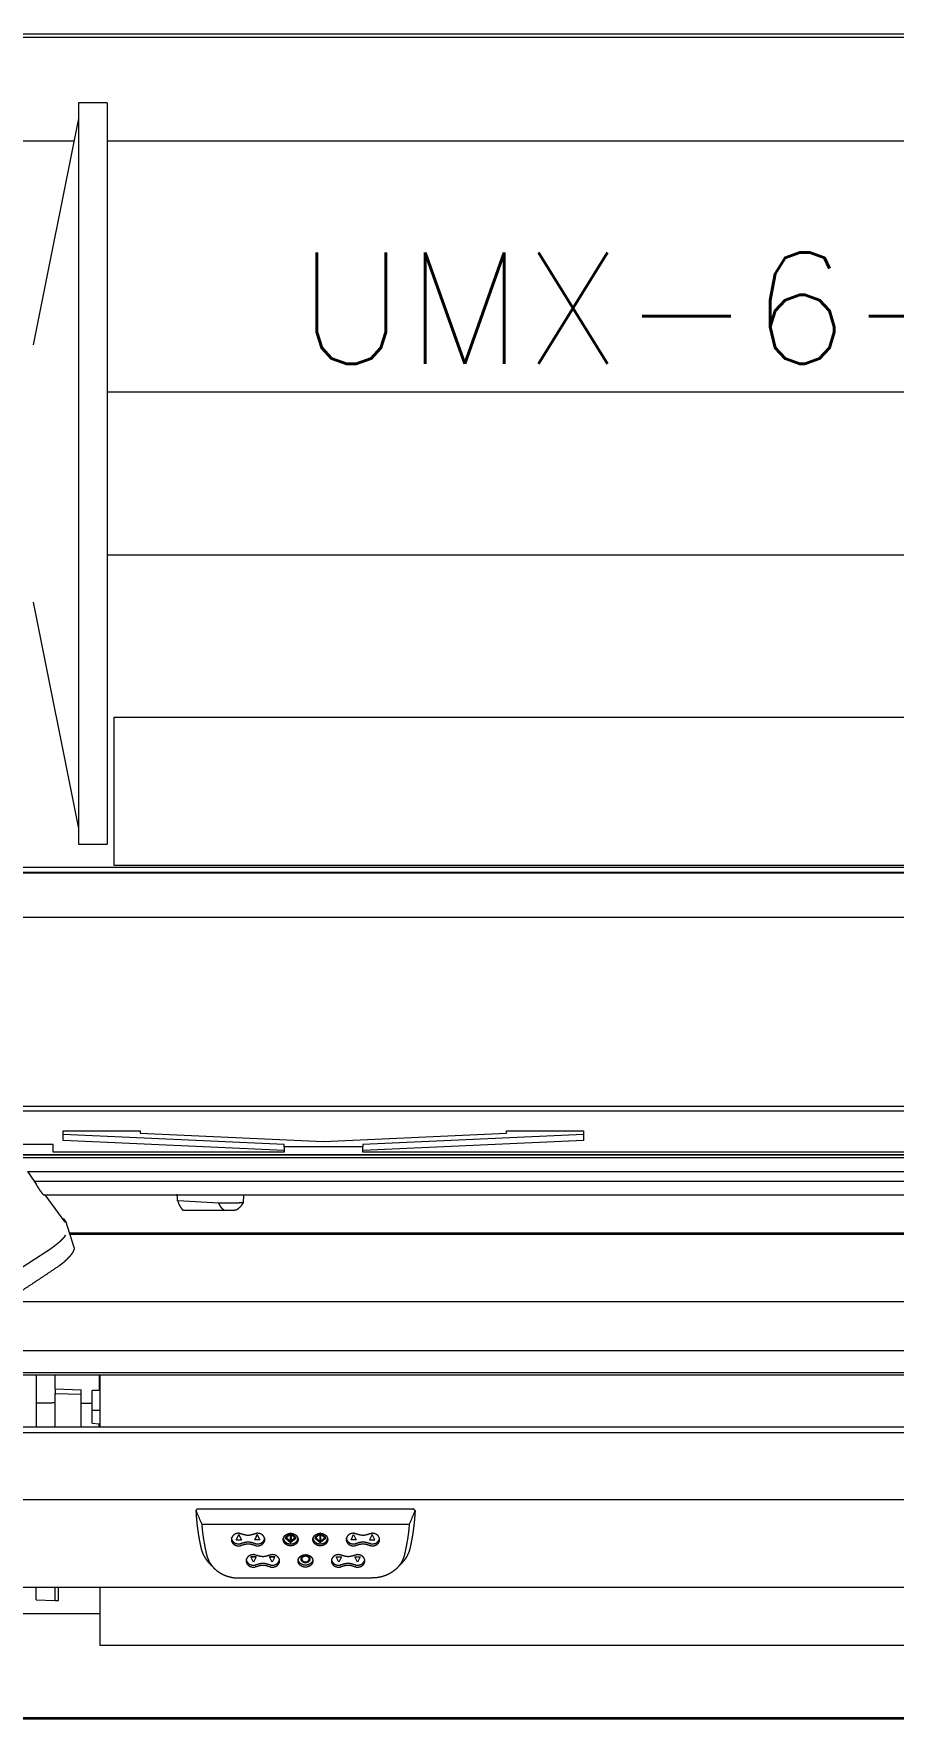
# Model space of a CAD drawing. Header units: millimetres. Extents: x 1659 to 7286, y 5003 to 7277.
# Drawn here: x 3615 to 4774, y 5003 to 7277 of the extents above; entities that cross this region are included whole.
import ezdxf

# ---------------------------------------------------------------- set-up
doc = ezdxf.new("R2010")
doc.units = ezdxf.units.MM
doc.layers.add('1', color=7, linetype='Continuous', true_color=0xffffff)
doc.styles.add('blockfont', font='simplex.shx')

msp = doc.modelspace()

# ---------------------------------------------------------------- linework, layer by layer
at = {"layer": '1', "color": 80, "linetype": 'Continuous', "lineweight": 13}
for p, q in [((1659.1, 7276.8), (7286.1, 7276.8)), ((1659.1, 7276.8, -300), (7286.1, 7276.8, -300)), ((1659.1, 7276.8), (7286.1, 7276.8)), ((3592.6, 7272.3), (6060.6, 7272.3)), ((3714.1, 7183.4), (3675.1, 7183.4)), ((3675.1, 7162.4), (3614.1, 6856.9)), ((3592.6, 7132.3), (3669.1, 7132.3)), ((3714.1, 7132.3), (5934.1, 7132.3)), ((5934.1, 6793), (3714.1, 6793)), ((3714.1, 6573.9), (5934.1, 6573.9)), ((3614.1, 6509.9), (3675.1, 6204.4)), ((3723.1, 6154.8), (3723.1, 6354.8)), ((3723.1, 6354.8), (5931.1, 6354.8)), ((3675.1, 6183.4), (3714.1, 6183.4)), ((3567.1, 6152.2), (6115, 6152.2)), ((6115, 6145), (3567.1, 6145)), ((3567.1, 6144.9), (6115, 6144.9)), ((5931.1, 6154.8), (3723.1, 6154.8)), ((3567.1, 6085), (6127, 6085)), ((3567.1, 5830.1), (6098, 5830.1)), ((3567.1, 5823.8), (6098.1, 5823.8)), ((3641.1, 5778.4), (3580.3, 5778.4)), ((3641.1, 5768), (3641.1, 5778.4)), ((3654.6, 5796.6), (3758.6, 5796.6)), ((3654.6, 5791.5), (3654.6, 5796.6)), ((3654.6, 5783.5), (3654.6, 5791.5)), ((3952.6, 5778.2), (3654.6, 5791.5)), ((3952.6, 5770.2), (3654.6, 5783.5)), ((3758.6, 5796.6), (3758.6, 5793.4)), ((3758.6, 5793.4), (4005.6, 5782.4)), ((3952.6, 5777.1), (3952.6, 5778.2)), ((3952.6, 5775.2), (3952.6, 5777.1)), ((4005.6, 5782.4), (4252.6, 5793.4)), ((4356.6, 5791.5), (4058.6, 5778.2)), ((4356.6, 5783.5), (4058.6, 5770.2)), ((4058.6, 5778.2), (4058.6, 5777.1)), ((4058.6, 5777.1), (4058.6, 5775.2)), ((4252.6, 5796.6), (4356.6, 5796.6)), ((4252.6, 5793.4), (4252.6, 5796.6)), ((4356.6, 5796.6), (4356.6, 5791.5)), ((4356.6, 5791.5), (4356.6, 5783.5)), ((6266.1, 5760.2), (3466.6, 5760.2)), ((6106, 5764.5), (3542.1, 5764.5)), ((6106, 5763.7), (3542.1, 5763.7)), ((3952.6, 5768), (3641.1, 5768)), ((4058.6, 5775.2), (3952.6, 5775.2)), ((3952.6, 5775.2), (3952.6, 5768)), ((4058.6, 5768), (4058.6, 5775.2)), ((5589.6, 5768), (4058.6, 5768)), ((3606.5, 5741.9), (3615.5, 5728.8)), ((3606.5, 5741.9), (6266.1, 5741.9)), ((3615.5, 5728.8), (3617.9, 5724.6)), ((3615.5, 5728.8), (6266.1, 5728.8)), ((3628, 5710.5), (6266.1, 5710.5)), ((3629.7, 5710.5), (3656.8, 5673.5)), ((3897.7, 5699), (3898.1, 5710.5)), ((3864.5, 5699.3), (3809, 5702.1)), ((3816.4, 5689.6), (3871.7, 5689.5)), ((3655.3, 5678.1), (3654.1, 5677.2)), ((3655.3, 5678.1), (3656.8, 5673.5)), ((3657.5, 5675.1), (3655.3, 5678.1)), ((3657.5, 5675.1), (3669.1, 5639.6)), ((6219.1, 5658.6), (3663, 5658.6)), ((6219.1, 5657), (3663.5, 5657)), ((3632.5, 5633.8), (3506.3, 5552.1)), ((3632.5, 5633.8), (3632.6, 5633.9)), ((6219.1, 5566), (3575.9, 5566)), ((3426.1, 5500.2), (6219.1, 5500.2)), ((6219.1, 5470.1), (3426.1, 5470.1)), ((6098.1, 5467), (3550.1, 5467)), ((3643.9, 5448.8), (3643.9, 5442.2)), ((3643.9, 5448.8), (3678.9, 5447.3)), ((3643.9, 5442.2), (3678.9, 5441.3)), ((3643.9, 5396.8), (3643.9, 5442.2)), ((3678.9, 5441.3), (3678.9, 5447.3)), ((3678.9, 5396.8), (3678.9, 5441.3)), ((3703.2, 5446.5), (3693.7, 5446.2)), ((3618.2, 5429.5), (3618.2, 5396.8)), ((3678.9, 5429.4), (3693.7, 5429.1)), ((3693.7, 5402.1), (3693.7, 5429.1)), ((3704.1, 5419.4), (3693.7, 5419.4)), ((6085.4, 5396.8), (3565.1, 5396.8)), ((3693.7, 5402.1), (3703.2, 5401.3)), ((3703.2, 5396.8), (3703.2, 5401.3)), ((6085.4, 5389.1), (3565.1, 5389.1)), ((6085.4, 5298.8), (3565.1, 5298.8)), ((3833.6, 5284.3), (3833.7, 5282.8)), ((3835.7, 5286.8), (4127.2, 5286.8)), ((4129.3, 5284.3), (4129.2, 5282.8)), ((3841.4, 5266.1), (4121.5, 5266.1)), ((3961.4, 5253.9), (3954, 5247.7)), ((3954, 5247.8), (3960.5, 5253.3)), ((3961.4, 5254.1), (3968.9, 5247.8)), ((3968.9, 5247.7), (3961.4, 5253.9)), ((4001.4, 5254.1), (3994, 5247.8)), ((4001.4, 5253.9), (3994, 5247.7)), ((4008.9, 5247.7), (4001.4, 5253.9)), ((4008.9, 5247.8), (4002.3, 5253.3)), ((3887.9, 5244.9), (3891.4, 5252.1)), ((3891.4, 5251.9), (3887.9, 5244.7)), ((3887.9, 5244.9), (3887.9, 5244.7)), ((3887.9, 5244.7), (3895, 5244.7)), ((3891.4, 5252.1), (3895, 5244.9)), ((3891.4, 5252.1), (3891.4, 5251.9)), ((3895, 5244.7), (3891.4, 5251.9)), ((3895, 5244.9), (3895, 5244.7)), ((3916.4, 5252.1), (3912.9, 5244.9)), ((3912.9, 5244.7), (3916.4, 5251.9)), ((3912.9, 5244.9), (3912.9, 5244.7)), ((3920, 5244.7), (3912.9, 5244.7)), ((3920, 5244.9), (3916.4, 5252.1)), ((3916.4, 5252.1), (3916.4, 5251.9)), ((3916.4, 5251.9), (3920, 5244.7)), ((3920, 5244.9), (3920, 5244.7)), ((3954, 5247.8), (3954, 5247.7)), ((3954, 5247.7), (3961.4, 5241.4)), ((3961.4, 5252.7), (3955.4, 5247.7)), ((3955.4, 5247.7), (3961.4, 5242.6)), ((3961.4, 5242.8), (3955.5, 5247.8)), ((3960.6, 5251.2), (3960.6, 5251.1)), ((3960.6, 5251.2), (3962.2, 5251.2)), ((3962.2, 5251.1), (3960.6, 5251.1)), ((3960.6, 5251.1), (3960.6, 5244.3)), ((3960.6, 5244.3), (3962.2, 5244.3)), ((3967.4, 5247.7), (3961.4, 5252.7)), ((3967.3, 5247.8), (3961.4, 5242.8)), ((3961.4, 5242.6), (3967.4, 5247.7)), ((3961.4, 5241.4), (3968.9, 5247.7)), ((3961.4, 5242.8), (3961.4, 5242.6)), ((3962.2, 5251.2), (3962.2, 5244.5)), ((3962.2, 5251.2), (3962.2, 5251.1)), ((3962.2, 5244.3), (3962.2, 5251.1)), ((3962.2, 5244.5), (3962.2, 5244.3)), ((3968.9, 5247.8), (3968.9, 5247.7)), ((3994, 5247.7), (3994, 5247.8)), ((3994, 5247.7), (4001.4, 5241.4)), ((4001.4, 5252.8), (3995.4, 5247.7)), ((3995.4, 5247.7), (4001.4, 5242.6)), ((3995.5, 5247.8), (4001.4, 5242.8)), ((4002.2, 5251.2), (4000.6, 5251.2)), ((4000.6, 5251.1), (4000.6, 5251.2)), ((4002.2, 5251.1), (4000.6, 5251.1)), ((4000.6, 5251.1), (4000.6, 5244.3)), ((4000.6, 5244.3), (4002.2, 5244.3)), ((4007.4, 5247.7), (4001.4, 5252.8)), ((4001.4, 5242.8), (4007.4, 5247.8)), ((4001.4, 5242.6), (4007.4, 5247.7)), ((4001.4, 5241.4), (4008.9, 5247.7)), ((4001.4, 5242.6), (4001.4, 5242.8)), ((4002.2, 5251.1), (4002.2, 5251.2)), ((4002.2, 5244.5), (4002.2, 5251.2)), ((4002.2, 5244.3), (4002.2, 5251.1)), ((4002.2, 5244.3), (4002.2, 5244.5)), ((4008.9, 5247.7), (4008.9, 5247.8)), ((4042.9, 5244.9), (4046.4, 5252.1)), ((4042.9, 5244.7), (4046.4, 5251.9)), ((4042.9, 5244.7), (4042.9, 5244.9)), ((4050, 5244.7), (4042.9, 5244.7)), ((4046.4, 5252.1), (4050, 5244.9)), ((4046.4, 5251.9), (4046.4, 5252.1)), ((4046.4, 5251.9), (4050, 5244.7)), ((4050, 5244.7), (4050, 5244.9)), ((4071.4, 5252.1), (4067.9, 5244.9)), ((4071.4, 5251.9), (4067.9, 5244.7)), ((4067.9, 5244.7), (4067.9, 5244.9)), ((4067.9, 5244.7), (4075, 5244.7)), ((4071.4, 5251.9), (4071.4, 5252.1)), ((4075, 5244.9), (4071.4, 5252.1)), ((4075, 5244.7), (4071.4, 5251.9)), ((4075, 5244.7), (4075, 5244.9)), ((3915, 5222), (3907.9, 5222)), ((3907.9, 5222), (3907.9, 5221.9)), ((3907.9, 5221.9), (3915, 5221.9)), ((3911.4, 5214.7), (3907.9, 5221.9)), ((3915, 5221.9), (3911.4, 5214.7)), ((3915, 5222), (3915, 5221.9)), ((3940, 5222), (3932.9, 5222)), ((3932.9, 5222), (3932.9, 5221.9)), ((3936.4, 5214.7), (3932.9, 5221.9)), ((3932.9, 5221.9), (3940, 5221.9)), ((3940, 5221.9), (3936.4, 5214.7)), ((3940, 5222), (3940, 5221.9)), ((3975.4, 5219.1), (3975.4, 5218.9)), ((3987.4, 5218.9), (3987.4, 5219.1)), ((4022.9, 5222.1), (4030, 5222.1)), ((4022.9, 5221.9), (4022.9, 5222.1)), ((4026.4, 5214.7), (4022.9, 5221.9)), ((4022.9, 5221.9), (4030, 5221.9)), ((4030, 5221.9), (4026.4, 5214.7)), ((4030, 5221.9), (4030, 5222.1)), ((4047.9, 5222.1), (4055, 5222.1)), ((4047.9, 5221.9), (4047.9, 5222.1)), ((4051.4, 5214.7), (4047.9, 5221.9)), ((4047.9, 5221.9), (4055, 5221.9)), ((4055, 5221.9), (4051.4, 5214.7)), ((4055, 5221.9), (4055, 5222.1)), ((3891.3, 5193.4), (4071.6, 5193.4)), ((6085.4, 5180.4), (3565.1, 5180.4)), ((3618.2, 5163.8), (3618.2, 5180.4)), ((3618.2, 5163.8), (3643.9, 5162.9)), ((3643.9, 5162.9), (3643.9, 5180.4)), ((3643.9, 5162.9), (3648.4, 5163.1)), ((3648.4, 5163.1), (3648.4, 5180.4)), ((3704.1, 5144.9), (3454.2, 5144.9)), ((3704.1, 5102.9), (5904.1, 5102.9)), ((6015.1, 5004.9), (2710.1, 5004.9)), ((7286.1, 5002.8), (1659.1, 5002.8)), ((7286.1, 5002.8), (1659.1, 5002.8)), ((7286.1, 5002.8, -300), (1659.1, 5002.8, -300))]:
    msp.add_line(p, q, dxfattribs=at)
for points, knots in [([(3675.1, 7183.4), (3675.1, 7183), (3675.1, 7181.8), (3675.1, 7179.7), (3675.1, 7176.9), (3675.1, 7173.2), (3675.1, 7168.7), (3675.1, 7163.4), (3675.1, 7157.4), (3675.1, 7150.5), (3675.1, 7146.8), (3675.1, 7138.8), (3675.1, 7130.1), (3675.1, 7120.6), (3675.1, 7110.4), (3675.1, 7099.5), (3675.1, 7087.9), (3675.1, 7075.7), (3675.1, 7069.3), (3675.1, 7056.1), (3675.1, 7042.3), (3675.1, 7027.9), (3675.1, 7020.5), (3675.1, 7005.3), (3675.1, 6989.5), (3675.1, 6981.4), (3675.1, 6964.9), (3675.1, 6947.9), (3675.1, 6930.5), (3675.1, 6912.7), (3675.1, 6894.5), (3675.1, 6875.9), (3675.1, 6857.1), (3675.1, 6837.9), (3675.1, 6818.5), (3675.1, 6798.9), (3675.1, 6779.1), (3675.1, 6759.1), (3675.1, 6739.1), (3675.1, 6718.9), (3675.1, 6698.6), (3675.1, 6688.5), (3675.1, 6668.2), (3675.1, 6648), (3675.1, 6627.8), (3675.1, 6617.7), (3675.1, 6597.7), (3675.1, 6577.8), (3675.1, 6558.1), (3675.1, 6538.6), (3675.1, 6519.3), (3675.1, 6509.8), (3675.1, 6490.9), (3675.1, 6472.4), (3675.1, 6454.2), (3675.1, 6436.4), (3675.1, 6418.9), (3675.1, 6402), (3675.1, 6385.5), (3675.1, 6369.4), (3675.1, 6353.9), (3675.1, 6338.9), (3675.1, 6324.5), (3675.1, 6310.7), (3675.1, 6304), (3675.1, 6291.2), (3675.1, 6285), (3675.1, 6273), (3675.1, 6261.8), (3675.1, 6256.4), (3675.1, 6246.3), (3675.1, 6236.8), (3675.1, 6228), (3675.1, 6220), (3675.1, 6212.8), (3675.1, 6206.4), (3675.1, 6203.4), (3675.1, 6198.1), (3675.1, 6193.7), (3675.1, 6191.7), (3675.1, 6188.5), (3675.1, 6186), (3675.1, 6184.4), (3675.1, 6183.5), (3675.1, 6183.4)], [0, 0, 0.000411, 0.001642, 0.003692, 0.006558, 0.010235, 0.014716, 0.019995, 0.026061, 0.032908, 0.036619, 0.044611, 0.053352, 0.062827, 0.073019, 0.083913, 0.095491, 0.107734, 0.114098, 0.127299, 0.141113, 0.155516, 0.162932, 0.178175, 0.193947, 0.202023, 0.218539, 0.235518, 0.252931, 0.27075, 0.288946, 0.307488, 0.326347, 0.345491, 0.364889, 0.384509, 0.404319, 0.424286, 0.444377, 0.46456, 0.484801, 0.494933, 0.515199, 0.535439, 0.555622, 0.565681, 0.585715, 0.605607, 0.625326, 0.644839, 0.664114, 0.673652, 0.692511, 0.711054, 0.729249, 0.747068, 0.764482, 0.78146, 0.797977, 0.814003, 0.829514, 0.844483, 0.858886, 0.8727, 0.879379, 0.892266, 0.898469, 0.910382, 0.92162, 0.92698, 0.937173, 0.946647, 0.955388, 0.96338, 0.970611, 0.977069, 0.980005, 0.985283, 0.989765, 0.991704, 0.994976, 0.997434, 0.999076, 0.999897, 1, 1]), ([(3714.1, 7183.4), (3714.1, 7183), (3714.1, 7181.8), (3714.1, 7179.7), (3714.1, 7176.8), (3714.1, 7173.1), (3714.1, 7168.5), (3714.1, 7163.2), (3714.1, 7157), (3714.1, 7153.7), (3714.1, 7146.3), (3714.1, 7138.2), (3714.1, 7129.4), (3714.1, 7119.8), (3714.1, 7114.7), (3714.1, 7104.1), (3714.1, 7092.7), (3714.1, 7080.6), (3714.1, 7067.9), (3714.1, 7054.5), (3714.1, 7040.6), (3714.1, 7026), (3714.1, 7010.9), (3714.1, 6995.2), (3714.1, 6979), (3714.1, 6962.3), (3714.1, 6945.1), (3714.1, 6936.4), (3714.1, 6918.6), (3714.1, 6900.4), (3714.1, 6881.8), (3714.1, 6862.9), (3714.1, 6843.7), (3714.1, 6834.1), (3714.1, 6814.5), (3714.1, 6794.7), (3714.1, 6774.7), (3714.1, 6754.6), (3714.1, 6734.3), (3714.1, 6714), (3714.1, 6693.6), (3714.1, 6683.4)], [0, 0, 0.000832, 0.003327, 0.007481, 0.013287, 0.020735, 0.029813, 0.040506, 0.052796, 0.059534, 0.07418, 0.090367, 0.108069, 0.127254, 0.137394, 0.158746, 0.181498, 0.205612, 0.231049, 0.257765, 0.285717, 0.314858, 0.345139, 0.37651, 0.408919, 0.442311, 0.476631, 0.494123, 0.529728, 0.566116, 0.603227, 0.640997, 0.679366, 0.698753, 0.737898, 0.777479, 0.817431, 0.857684, 0.898176, 0.938839, 0.979602, 1, 1]), ([(3714.1, 6683.4), (3714.1, 6663), (3714.1, 6642.7), (3714.1, 6622.4), (3714.1, 6602.2), (3714.1, 6582.1), (3714.1, 6562.2), (3714.1, 6542.6), (3714.1, 6532.8), (3714.1, 6513.5), (3714.1, 6494.4), (3714.1, 6475.7), (3714.1, 6457.3), (3714.1, 6448.3), (3714.1, 6430.5), (3714.1, 6413.1), (3714.1, 6396.2), (3714.1, 6379.7), (3714.1, 6363.8), (3714.1, 6348.4), (3714.1, 6333.5), (3714.1, 6319.2), (3714.1, 6312.3), (3714.1, 6299), (3714.1, 6292.5), (3714.1, 6280.1), (3714.1, 6274.2), (3714.1, 6262.8), (3714.1, 6252.1), (3714.1, 6242.2), (3714.1, 6232.9), (3714.1, 6224.5), (3714.1, 6216.8), (3714.1, 6209.8), (3714.1, 6203.7), (3714.1, 6198.3), (3714.1, 6193.8), (3714.1, 6190.1), (3714.1, 6187.2), (3714.1, 6185.1), (3714.1, 6184.4), (3714.1, 6183.5), (3714.1, 6183.4)], [0, 0, 0.040788, 0.081509, 0.122095, 0.162477, 0.202587, 0.242362, 0.281732, 0.301246, 0.339889, 0.377966, 0.415415, 0.452171, 0.470271, 0.505878, 0.54064, 0.574504, 0.607412, 0.639308, 0.67014, 0.699857, 0.728409, 0.742234, 0.76895, 0.781831, 0.806612, 0.818501, 0.841253, 0.862605, 0.882521, 0.900968, 0.917916, 0.933336, 0.947202, 0.959492, 0.970185, 0.979263, 0.986711, 0.992518, 0.996672, 0.998127, 0.999791, 1, 1]), ([(3617.9, 5724.6), (3618.4, 5723.7), (3619, 5722.7), (3619.7, 5721.6), (3620.4, 5720.5), (3621.2, 5719.3), (3622, 5718.1), (3622.8, 5716.8), (3623.7, 5715.6)], [0, 0, 0.096271, 0.205082, 0.324519, 0.452367, 0.58629, 0.723896, 0.862621, 1, 1]), ([(3623.7, 5715.6), (3624.5, 5714.6), (3625.2, 5713.6), (3625.9, 5712.7), (3626.5, 5711.9), (3627, 5711.3), (3627.5, 5710.9), (3627.8, 5710.6), (3628, 5710.5)], [0, 0, 0.195976, 0.379784, 0.546747, 0.692399, 0.813079, 0.90554, 0.967873, 1, 1]), ([(3809, 5702.1), (3808.6, 5707.6), (3808.4, 5711.3)], [0, 0, 0.59377, 1, 1]), ([(3809, 5702.1), (3809.8, 5699.8), (3810.6, 5697.8), (3810.8, 5697.3), (3811, 5696.8), (3811.3, 5696.4), (3811.5, 5695.9), (3811.8, 5695.5), (3812, 5695.1), (3813.2, 5693.2), (3814.3, 5691.7), (3815.4, 5690.5), (3816.4, 5689.6)], [0, 0, 0.161257, 0.310039, 0.347144, 0.383517, 0.419161, 0.454116, 0.488424, 0.522057, 0.671358, 0.799726, 0.90891, 1, 1]), ([(3897.7, 5700), (3897.7, 5700), (3897.5, 5699.9), (3897, 5699.7), (3896.2, 5699.6), (3895.1, 5699.5), (3893.6, 5699.4), (3892, 5699.3), (3890.1, 5699.2), (3888, 5699.1), (3885.7, 5699.1), (3883.3, 5699), (3880.8, 5699), (3878.3, 5699), (3875.7, 5699), (3873.2, 5699), (3870.8, 5699.1), (3868.5, 5699.1), (3866.4, 5699.2), (3864.5, 5699.3)], [0, 0, 0.000295, 0.00713, 0.022938, 0.048043, 0.082119, 0.124656, 0.174952, 0.232184, 0.295406, 0.363562, 0.435507, 0.510062, 0.585963, 0.661954, 0.736767, 0.809156, 0.877906, 0.941879, 1, 1]), ([(3871.7, 5689.5), (3870.2, 5690.7), (3868.8, 5692), (3867.6, 5693.6), (3866.4, 5695.3), (3865.4, 5697.2), (3864.5, 5699.3)], [0, 0, 0.15504, 0.312477, 0.474137, 0.641646, 0.816494, 1, 1]), ([(3871.7, 5689.5), (3873.1, 5689.5), (3874.8, 5689.5), (3876.6, 5689.5), (3878.4, 5689.6), (3880.3, 5689.6), (3882.1, 5689.7), (3883.7, 5689.7), (3885.1, 5689.8), (3886.3, 5689.9), (3887.2, 5689.9), (3887.9, 5690.1)], [0, 0, 0.089535, 0.191121, 0.300983, 0.414981, 0.528812, 0.638232, 0.739058, 0.827555, 0.900333, 0.954744, 1, 1]), ([(3887.9, 5690.1), (3890, 5691.3), (3891.8, 5692.7), (3893.6, 5694.3), (3895.1, 5696), (3896.5, 5697.9), (3897.7, 5700)], [0, 0, 0.169283, 0.335394, 0.49994, 0.664484, 0.830658, 1, 1]), ([(3657.1, 5655.8), (3657, 5655.4), (3656.8, 5654.8), (3656.5, 5654.1), (3655.9, 5653.4), (3655.3, 5652.5), (3654.4, 5651.6), (3653.5, 5650.5), (3652.4, 5649.4), (3651.2, 5648.3), (3649.9, 5647.1), (3648.5, 5645.8), (3646.9, 5644.5), (3645.3, 5643.2), (3643.6, 5641.9), (3641.9, 5640.5), (3640.1, 5639.2), (3638.2, 5637.8), (3636.4, 5636.5), (3634.5, 5635.2), (3632.6, 5633.9)], [0, 0, 0.014239, 0.032676, 0.055769, 0.083667, 0.116343, 0.153688, 0.195535, 0.241651, 0.291722, 0.345488, 0.402578, 0.462634, 0.525275, 0.590084, 0.656639, 0.724498, 0.793223, 0.862345, 0.931425, 1, 1]), ([(3669.1, 5639.6), (3669.3, 5638.5), (3669.2, 5637.2), (3668.8, 5635.8), (3668.1, 5634.2), (3667.2, 5632.4), (3666, 5630.6), (3664.5, 5628.6), (3662.8, 5626.6), (3660.9, 5624.6), (3658.8, 5622.5), (3656.6, 5620.4), (3654.3, 5618.4), (3652.1, 5616.7), (3649.8, 5615), (3647.5, 5613.4)], [0, 0, 0.03105, 0.067402, 0.110014, 0.159593, 0.216241, 0.279335, 0.348581, 0.423532, 0.502984, 0.586301, 0.672864, 0.761167, 0.840859, 0.920848, 1, 1]), ([(3647.5, 5613.4), (3622.6, 5596.7), (3597.6, 5580.2), (3572.4, 5563.8), (3547.1, 5547.6), (3521.7, 5531.5)], [0, 0, 0.199844, 0.399767, 0.599769, 0.799846, 1, 1]), ([(3618.2, 5467), (3618.2, 5459.7), (3618.2, 5452.2), (3618.2, 5444.6), (3618.2, 5437), (3618.2, 5429.5)], [0, 0, 0.19517, 0.395511, 0.598269, 0.800683, 1, 1]), ([(3643.9, 5448.8), (3643.9, 5452.5), (3643.9, 5459.8), (3643.9, 5467)], [0, 0, 0.203707, 0.60685, 1, 1]), ([(3703.2, 5467), (3703.2, 5463), (3703.2, 5454.8), (3703.2, 5446.5)], [0, 0, 0.194391, 0.593306, 1, 1]), ([(3704.1, 5467), (3704.1, 5460.3), (3704.1, 5446.6), (3704.1, 5439.7), (3704.1, 5425.6), (3704.1, 5411.3), (3704.1, 5396.8)], [0, 0, 0.095659, 0.290443, 0.389403, 0.590064, 0.79382, 1, 1]), ([(3693.7, 5429.1), (3693.7, 5433.3), (3693.7, 5441.9), (3693.7, 5446.2)], [0, 0, 0.246279, 0.747414, 1, 1]), ([(3833.6, 5284.3), (3835.1, 5286.1), (3835.7, 5286.8)], [0, 0, 0.717923, 1, 1]), ([(3833.6, 5284.3), (3835, 5281), (3841.4, 5266.1)], [0, 0, 0.182913, 1, 1]), ([(3833.7, 5282.8), (3834, 5276.7), (3834.6, 5270.6), (3835.2, 5264.5), (3836, 5258.5), (3836.9, 5252.1), (3838, 5245.8), (3839.2, 5239.5), (3840.6, 5233.2)], [0, 0, 0.12197, 0.243752, 0.365681, 0.487667, 0.615402, 0.743284, 0.871316, 1, 1]), ([(4129.3, 5284.3), (4127.9, 5281), (4121.5, 5266.1)], [0, 0, 0.182913, 1, 1]), ([(4129.2, 5282.8), (4128.8, 5276.7), (4128.3, 5270.6), (4127.7, 5264.5), (4126.9, 5258.5), (4126, 5252.1), (4124.9, 5245.8), (4123.7, 5239.5), (4122.3, 5233.2)], [0, 0, 0.121969, 0.243752, 0.365681, 0.487667, 0.615402, 0.743284, 0.871316, 1, 1]), ([(4129.3, 5284.3), (4127.8, 5286.1), (4127.2, 5286.8)], [0, 0, 0.717923, 1, 1]), ([(3841.4, 5266.1), (3842.4, 5255.7), (3843.9, 5245.3), (3845.8, 5234.8), (3848, 5224.5)], [0, 0, 0.248936, 0.498185, 0.74884, 1, 1]), ([(3893.3, 5253.5), (3891.5, 5253.7), (3889.8, 5253.6), (3888.1, 5253.2), (3886.5, 5252.6), (3885, 5251.7), (3883.8, 5250.7), (3882.7, 5249.5), (3882, 5248.1), (3881.5, 5246.7), (3881.4, 5245.2), (3881.5, 5243.7), (3882, 5242.3), (3882.8, 5240.9), (3883.8, 5239.7), (3885, 5238.7), (3886.5, 5237.8), (3888.1, 5237.2), (3889.8, 5236.8), (3891.6, 5236.7), (3893.3, 5236.9)], [0, 0, 0.053896, 0.107338, 0.160609, 0.212759, 0.264015, 0.31356, 0.361971, 0.408741, 0.454823, 0.500058, 0.545591, 0.591408, 0.638474, 0.686637, 0.736422, 0.787449, 0.839792, 0.892875, 0.946476, 1, 1]), ([(3893.3, 5253.5), (3893.4, 5253.5), (3893.5, 5253.5)], [0, 0, 0.560704, 1, 1]), ([(3893.5, 5253.5), (3895.5, 5253), (3897.4, 5252.4), (3899.3, 5251.9), (3901.2, 5251.5), (3903.2, 5251.3), (3905.2, 5251.3), (3907.1, 5251.6), (3908.9, 5252), (3910.7, 5252.5), (3912.5, 5253.1), (3914.4, 5253.5)], [0, 0, 0.093477, 0.186425, 0.279532, 0.372632, 0.465481, 0.55929, 0.648029, 0.736022, 0.823864, 0.911664, 1, 1]), ([(3914.4, 5253.5), (3914.5, 5253.5), (3914.6, 5253.5)], [0, 0, 0.558545, 1, 1]), ([(3914.6, 5236.9), (3916.4, 5236.7), (3918.1, 5236.8), (3919.9, 5237.2), (3921.5, 5237.9), (3922.9, 5238.7), (3924.2, 5239.8), (3925.2, 5241), (3925.9, 5242.4), (3926.4, 5243.9), (3926.5, 5245.4), (3926.3, 5246.9), (3925.8, 5248.3), (3925, 5249.6), (3924, 5250.9), (3922.7, 5251.9), (3921.2, 5252.7), (3919.7, 5253.2), (3918, 5253.6), (3916.3, 5253.7), (3914.6, 5253.5)], [0, 0, 0.054427, 0.108493, 0.162179, 0.214866, 0.266508, 0.31649, 0.365262, 0.412426, 0.458884, 0.504539, 0.550553, 0.596881, 0.644581, 0.69337, 0.7439, 0.793495, 0.844434, 0.895877, 0.948009, 1, 1]), ([(3971.4, 5245.2), (3971.3, 5246.9), (3970.7, 5248.4), (3969.8, 5249.9), (3968.5, 5251.2), (3967, 5252.2), (3965.3, 5253), (3963.4, 5253.5), (3961.4, 5253.7), (3959.5, 5253.5), (3957.6, 5253), (3955.9, 5252.2), (3954.4, 5251.2), (3953.1, 5249.9), (3952.2, 5248.4), (3951.6, 5246.9), (3951.4, 5245.2), (3951.6, 5243.6), (3952.2, 5242), (3953.1, 5240.5), (3954.4, 5239.2), (3955.9, 5238.2), (3957.6, 5237.4), (3959.5, 5236.9), (3961.4, 5236.8), (3963.4, 5236.9), (3965.3, 5237.4), (3967, 5238.2), (3968.5, 5239.2), (3969.8, 5240.5), (3970.7, 5242), (3971.3, 5243.6), (3971.4, 5245.2)], [0, 0, 0.02864, 0.057693, 0.087516, 0.118311, 0.150119, 0.182837, 0.21624, 0.25, 0.283759, 0.317163, 0.34988, 0.381688, 0.412483, 0.442303, 0.471364, 0.499998, 0.528638, 0.557693, 0.587518, 0.618308, 0.65012, 0.682835, 0.716239, 0.749998, 0.783758, 0.817162, 0.849877, 0.881689, 0.912479, 0.942307, 0.97136, 1, 1]), ([(3991.4, 5245.2), (3991.6, 5243.6), (3992.2, 5242), (3993.1, 5240.5), (3994.4, 5239.2), (3995.9, 5238.2), (3997.6, 5237.4), (3999.5, 5236.9), (4001.4, 5236.8), (4003.4, 5236.9), (4005.3, 5237.4), (4007, 5238.2), (4008.5, 5239.2), (4009.8, 5240.5), (4010.7, 5242), (4011.3, 5243.6), (4011.4, 5245.2), (4011.3, 5246.9), (4010.7, 5248.4), (4009.8, 5249.9), (4008.5, 5251.2), (4007, 5252.2), (4005.3, 5253), (4003.4, 5253.5), (4001.4, 5253.7), (3999.5, 5253.5), (3997.6, 5253), (3995.9, 5252.2), (3994.4, 5251.2), (3993.1, 5249.9), (3992.2, 5248.4), (3991.6, 5246.9), (3991.4, 5245.2)], [0, 0, 0.02864, 0.057693, 0.087521, 0.118311, 0.150123, 0.182838, 0.216241, 0.250001, 0.283761, 0.317164, 0.349879, 0.381691, 0.412481, 0.442309, 0.471363, 0.500002, 0.528636, 0.557695, 0.587518, 0.618312, 0.650121, 0.682838, 0.716242, 0.750001, 0.78376, 0.817164, 0.849881, 0.88169, 0.912484, 0.942307, 0.97136, 1, 1]), ([(4048.3, 5253.5), (4046.6, 5253.7), (4044.9, 5253.6), (4043.2, 5253.2), (4041.7, 5252.7), (4040.2, 5251.9), (4038.9, 5250.9), (4037.9, 5249.6), (4037.1, 5248.3), (4036.6, 5246.9), (4036.4, 5245.4), (4036.5, 5243.9), (4036.9, 5242.4), (4037.7, 5241), (4038.7, 5239.8), (4040, 5238.7), (4041.4, 5237.9), (4043, 5237.2), (4044.8, 5236.8), (4046.5, 5236.7), (4048.3, 5236.9)], [0, 0, 0.051991, 0.104123, 0.155566, 0.206505, 0.256101, 0.30663, 0.35542, 0.40312, 0.449447, 0.495462, 0.541117, 0.587578, 0.634737, 0.683509, 0.733492, 0.785134, 0.837821, 0.891507, 0.945573, 1, 1]), ([(4048.3, 5253.5), (4048.4, 5253.5), (4048.5, 5253.5)], [0, 0, 0.559893, 1, 1]), ([(4048.5, 5253.5), (4050.5, 5253), (4052.4, 5252.4), (4054.3, 5251.9), (4056.3, 5251.5), (4058.3, 5251.3), (4060.3, 5251.3), (4062.1, 5251.6), (4063.9, 5252), (4065.7, 5252.5), (4067.5, 5253.1), (4069.4, 5253.5)], [0, 0, 0.09364, 0.186771, 0.279938, 0.373358, 0.467655, 0.561065, 0.648592, 0.736435, 0.824185, 0.91184, 1, 1]), ([(4069.4, 5253.5), (4069.5, 5253.5), (4069.6, 5253.5)], [0, 0, 0.560241, 1, 1]), ([(4069.6, 5236.9), (4071.3, 5236.7), (4073.1, 5236.8), (4074.8, 5237.2), (4076.4, 5237.8), (4077.9, 5238.7), (4079.1, 5239.7), (4080.1, 5240.9), (4080.9, 5242.3), (4081.4, 5243.7), (4081.5, 5245.2), (4081.4, 5246.7), (4080.9, 5248.1), (4080.1, 5249.5), (4079.1, 5250.7), (4077.9, 5251.7), (4076.4, 5252.6), (4074.8, 5253.2), (4073.1, 5253.6), (4071.3, 5253.7), (4069.6, 5253.5)], [0, 0, 0.053524, 0.107125, 0.160207, 0.21255, 0.263577, 0.313363, 0.361525, 0.408591, 0.454408, 0.499941, 0.545174, 0.59126, 0.63803, 0.686441, 0.735986, 0.787241, 0.839391, 0.892662, 0.946104, 1, 1]), ([(4121.5, 5266.1), (4120.5, 5255.7), (4119, 5245.3), (4117.1, 5234.8), (4114.9, 5224.5)], [0, 0, 0.248936, 0.498184, 0.74884, 1, 1]), ([(3840.6, 5233.2), (3841.4, 5230.3), (3842.5, 5227.3), (3843.8, 5224.5), (3845.3, 5221.7), (3847, 5219), (3849.4, 5215.8), (3852.6, 5212.3)], [0, 0, 0.124811, 0.251792, 0.38051, 0.51052, 0.641317, 0.806396, 1, 1]), ([(3881.4, 5247.8), (3881.4, 5247.8), (3881.5, 5246.3), (3882, 5244.9), (3882.8, 5243.5), (3883.8, 5242.3), (3885, 5241.3), (3886.5, 5240.4), (3888.1, 5239.8), (3889.8, 5239.5), (3891.6, 5239.3), (3893.3, 5239.5)], [0, 0, 0.000103, 0.091188, 0.182805, 0.276953, 0.373264, 0.472847, 0.574902, 0.679581, 0.785747, 0.89295, 1, 1]), ([(3893.3, 5239.5), (3893.4, 5239.5), (3893.5, 5239.5)], [0, 0, 0.560704, 1, 1]), ([(3893.5, 5236.9), (3893.4, 5236.9), (3893.3, 5236.9)], [0, 0, 0.559995, 1, 1]), ([(3914.4, 5239.5), (3912.4, 5240), (3910.5, 5240.6), (3908.6, 5241.1), (3906.7, 5241.5), (3904.7, 5241.7), (3902.7, 5241.7), (3900.8, 5241.4), (3899, 5241), (3897.2, 5240.5), (3895.4, 5240), (3893.5, 5239.5)], [0, 0, 0.093482, 0.186432, 0.279554, 0.372656, 0.46552, 0.55933, 0.648088, 0.736068, 0.823891, 0.911693, 1, 1]), ([(3914.4, 5236.9), (3912.4, 5237.4), (3910.5, 5238), (3908.6, 5238.5), (3906.7, 5238.9), (3904.7, 5239.1), (3902.7, 5239.1), (3900.8, 5238.8), (3899, 5238.4), (3897.2, 5237.9), (3895.4, 5237.4), (3893.5, 5236.9)], [0, 0, 0.093485, 0.186435, 0.279553, 0.372654, 0.465519, 0.559329, 0.648086, 0.736066, 0.823893, 0.91169, 1, 1]), ([(3914.6, 5239.5), (3914.5, 5239.5), (3914.5, 5239.5), (3914.4, 5239.5)], [0, 0, 0.249998, 0.500233, 1, 1]), ([(3914.6, 5236.9), (3914.5, 5236.9), (3914.4, 5236.9)], [0, 0, 0.560141, 1, 1]), ([(3914.6, 5239.5), (3916.4, 5239.3), (3918.1, 5239.5), (3919.9, 5239.8), (3921.5, 5240.5), (3922.9, 5241.3), (3924.2, 5242.4), (3925.2, 5243.6), (3925.9, 5245), (3926.5, 5247.8)], [0, 0, 0.108959, 0.217193, 0.324671, 0.430139, 0.533532, 0.633593, 0.731231, 0.825648, 1, 1]), ([(3951.6, 5246.4), (3951.6, 5246.2), (3952.2, 5244.6), (3953.1, 5243.1), (3954.4, 5241.8), (3955.9, 5240.8), (3957.6, 5240), (3959.5, 5239.5), (3961.4, 5239.4), (3963.4, 5239.5), (3965.3, 5240), (3967, 5240.8), (3968.5, 5241.8), (3969.8, 5243.1), (3970.7, 5244.6), (3971.3, 5246.2), (3971.4, 5247.8)], [0, 0, 0.00751, 0.068699, 0.131488, 0.196327, 0.263303, 0.332192, 0.402525, 0.473608, 0.544691, 0.615025, 0.683913, 0.750889, 0.815728, 0.878523, 0.939709, 1, 1]), ([(3991.4, 5247.8), (3991.6, 5246.2), (3992.2, 5244.6), (3993.1, 5243.1), (3994.4, 5241.8), (3995.9, 5240.8), (3997.6, 5240), (3999.5, 5239.5), (4001.4, 5239.4), (4003.4, 5239.5), (4005.3, 5240), (4007, 5240.8), (4008.5, 5241.8), (4009.8, 5243.1), (4010.7, 5244.6), (4011.3, 5246.2), (4011.4, 5247.8)], [0, 0, 0.057268, 0.115386, 0.175033, 0.236622, 0.300239, 0.365674, 0.432481, 0.5, 0.567519, 0.634326, 0.699761, 0.763378, 0.824967, 0.884614, 0.942732, 1, 1]), ([(4036.4, 5247.8), (4036.5, 5246.5), (4036.9, 5245), (4037.7, 5243.6), (4038.7, 5242.4), (4040, 5241.3), (4041.4, 5240.5), (4043, 5239.8), (4044.8, 5239.5), (4046.5, 5239.3), (4048.3, 5239.5)], [0, 0, 0.082211, 0.175136, 0.269455, 0.367001, 0.466968, 0.570264, 0.675634, 0.783011, 0.891144, 1, 1]), ([(4048.5, 5239.5), (4048.5, 5239.5), (4048.4, 5239.5), (4048.3, 5239.5)], [0, 0, 0.250735, 0.499769, 1, 1]), ([(4048.5, 5236.9), (4048.4, 5236.9), (4048.3, 5236.9)], [0, 0, 0.559184, 1, 1]), ([(4069.4, 5239.5), (4067.4, 5240), (4065.5, 5240.6), (4063.6, 5241.1), (4061.6, 5241.5), (4059.6, 5241.7), (4057.6, 5241.7), (4055.8, 5241.4), (4054, 5241), (4052.2, 5240.5), (4050.4, 5240), (4048.5, 5239.5)], [0, 0, 0.093628, 0.18674, 0.279903, 0.373311, 0.467607, 0.561034, 0.648573, 0.736417, 0.824181, 0.911836, 1, 1]), ([(4069.4, 5236.9), (4067.4, 5237.4), (4065.5, 5238), (4063.6, 5238.5), (4061.6, 5238.9), (4059.6, 5239.1), (4057.6, 5239.1), (4055.8, 5238.8), (4054, 5238.4), (4052.2, 5237.9), (4050.4, 5237.4), (4048.5, 5236.9)], [0, 0, 0.093628, 0.186739, 0.279905, 0.373313, 0.467609, 0.561034, 0.648575, 0.736419, 0.824182, 0.911837, 1, 1]), ([(4069.4, 5239.5), (4069.5, 5239.5), (4069.6, 5239.5)], [0, 0, 0.559995, 1, 1]), ([(4069.6, 5236.9), (4069.5, 5236.9), (4069.4, 5236.9)], [0, 0, 0.560953, 1, 1]), ([(4069.6, 5239.5), (4071.3, 5239.3), (4073.1, 5239.5), (4074.8, 5239.8), (4076.4, 5240.4), (4077.9, 5241.3), (4079.1, 5242.3), (4080.1, 5243.5), (4080.9, 5244.9), (4081.4, 5246.3), (4081.5, 5247.8)], [0, 0, 0.107051, 0.214254, 0.320421, 0.4251, 0.527155, 0.626739, 0.72305, 0.817199, 0.908816, 1, 1]), ([(4122.3, 5233.2), (4121.3, 5229.7), (4119.9, 5226.2), (4118.3, 5222.8), (4116.3, 5219.5), (4113.9, 5216.3), (4110.3, 5212.3)], [0, 0, 0.149676, 0.302315, 0.457137, 0.613309, 0.77628, 1, 1]), ([(3848, 5224.5), (3849, 5221.2), (3850.2, 5218.1), (3851.7, 5215), (3853.6, 5212.1), (3855.7, 5209.3), (3858.1, 5206.6), (3860.8, 5204.1), (3863.7, 5201.9), (3866.8, 5199.9), (3870.1, 5198.2), (3873.5, 5196.7), (3877, 5195.5), (3880.5, 5194.6), (3884.1, 5193.9), (3887.7, 5193.5), (3891.3, 5193.4)], [0, 0, 0.058587, 0.117876, 0.177768, 0.238179, 0.299515, 0.361961, 0.425303, 0.489336, 0.552626, 0.616987, 0.68209, 0.74759, 0.810124, 0.873279, 0.936687, 1, 1]), ([(3913.3, 5224.8), (3911.6, 5224.9), (3909.8, 5224.8), (3908.1, 5224.5), (3906.5, 5223.8), (3905, 5223), (3903.8, 5221.9), (3902.7, 5220.7), (3902, 5219.4), (3901.5, 5217.9), (3901.4, 5216.5), (3901.5, 5215), (3902, 5213.5), (3902.8, 5212.2), (3903.8, 5211), (3905, 5209.9), (3906.5, 5209.1), (3908.1, 5208.5), (3909.8, 5208.1), (3911.6, 5208), (3913.3, 5208.1)], [0, 0, 0.053836, 0.10738, 0.160537, 0.21276, 0.263944, 0.313539, 0.361907, 0.408705, 0.454772, 0.499998, 0.545531, 0.591308, 0.6384, 0.686494, 0.736349, 0.787275, 0.839704, 0.892662, 0.946405, 1, 1]), ([(3901.4, 5219.1), (3901.5, 5217.6), (3902, 5216.2), (3902.8, 5214.8), (3903.8, 5213.6), (3905, 5212.5), (3906.5, 5211.7), (3908.1, 5211.1), (3909.8, 5210.7), (3911.6, 5210.6), (3913.3, 5210.8)], [0, 0, 0.091067, 0.182603, 0.276788, 0.372976, 0.472688, 0.574539, 0.679406, 0.785318, 0.892808, 1, 1]), ([(3913.3, 5224.8), (3913.4, 5224.8), (3913.5, 5224.8)], [0, 0, 0.559893, 1, 1]), ([(3913.3, 5210.8), (3913.4, 5210.8), (3913.5, 5210.8)], [0, 0, 0.559893, 1, 1]), ([(3913.3, 5208.1), (3913.4, 5208.2), (3913.5, 5208.2)], [0, 0, 0.560141, 1, 1]), ([(3913.5, 5224.8), (3915.5, 5224.3), (3917.4, 5223.7), (3919.3, 5223.2), (3921.2, 5222.8), (3923.2, 5222.6), (3925.2, 5222.6), (3927.1, 5222.8), (3928.9, 5223.2), (3930.7, 5223.8), (3932.5, 5224.3), (3934.4, 5224.8)], [0, 0, 0.093478, 0.186428, 0.279536, 0.372622, 0.465473, 0.559283, 0.648041, 0.736033, 0.823865, 0.911682, 1, 1]), ([(3934.4, 5210.8), (3932.4, 5211.3), (3930.5, 5211.8), (3928.6, 5212.4), (3926.7, 5212.8), (3924.7, 5213), (3922.7, 5212.9), (3920.8, 5212.7), (3919, 5212.3), (3917.2, 5211.8), (3915.4, 5211.2), (3913.5, 5210.8)], [0, 0, 0.093482, 0.186451, 0.279569, 0.372655, 0.46552, 0.559345, 0.648089, 0.736084, 0.823908, 0.911705, 1, 1]), ([(3934.4, 5208.2), (3932.4, 5208.6), (3930.5, 5209.2), (3928.6, 5209.8), (3926.7, 5210.2), (3924.7, 5210.4), (3922.7, 5210.3), (3920.8, 5210.1), (3919, 5209.7), (3917.2, 5209.2), (3915.4, 5208.6), (3913.5, 5208.2)], [0, 0, 0.093485, 0.186449, 0.279567, 0.372653, 0.465519, 0.559344, 0.648086, 0.73608, 0.823904, 0.911705, 1, 1]), ([(3934.6, 5224.8), (3934.5, 5224.8), (3934.4, 5224.8)], [0, 0, 0.560704, 1, 1]), ([(3934.6, 5210.8), (3934.5, 5210.8), (3934.4, 5210.8)], [0, 0, 0.250362, 1, 1]), ([(3934.4, 5208.2), (3934.5, 5208.2), (3934.6, 5208.1)], [0, 0, 0.559995, 1, 1]), ([(3934.6, 5208.1), (3936.3, 5208), (3938.1, 5208.1), (3939.8, 5208.5), (3941.4, 5209.1), (3942.9, 5209.9), (3944.1, 5211), (3945.1, 5212.2), (3945.9, 5213.5), (3946.4, 5215), (3946.5, 5216.5), (3946.4, 5218), (3945.9, 5219.4), (3945.1, 5220.7), (3944.1, 5222), (3942.9, 5223), (3941.4, 5223.8), (3939.8, 5224.5), (3938.1, 5224.8), (3936.3, 5224.9), (3934.6, 5224.8)], [0, 0, 0.053874, 0.107468, 0.160573, 0.212844, 0.263979, 0.313624, 0.361921, 0.408791, 0.454819, 0.500082, 0.545595, 0.591377, 0.63847, 0.686569, 0.736439, 0.787354, 0.839801, 0.892702, 0.946455, 1, 1]), ([(3934.6, 5210.8), (3936.3, 5210.6), (3938.1, 5210.7), (3939.8, 5211.1), (3941.4, 5211.7), (3942.9, 5212.5), (3944.1, 5213.6), (3945.1, 5214.8), (3946.1, 5216.8)], [0, 0, 0.125252, 0.249849, 0.373315, 0.494838, 0.613706, 0.729137, 0.841421, 1, 1]), ([(3991, 5216.8), (3990.7, 5215.8), (3989.8, 5214.4), (3988.5, 5213.1), (3987, 5212.1), (3985.3, 5211.3), (3983.4, 5210.8), (3981.4, 5210.6), (3979.5, 5210.8), (3977.6, 5211.3), (3975.9, 5212.1), (3974.4, 5213.1), (3973.1, 5214.4), (3972.2, 5215.8), (3971.6, 5217.4), (3971.4, 5219.1)], [0, 0, 0.037843, 0.102719, 0.16969, 0.238892, 0.31007, 0.382723, 0.456162, 0.529614, 0.602267, 0.673445, 0.742646, 0.809617, 0.874493, 0.937711, 1, 1]), ([(3981.4, 5224.9), (3979.8, 5224.8), (3978.1, 5224.4), (3976.6, 5223.9), (3975.2, 5223.1), (3974, 5222.1), (3973, 5220.9), (3972.2, 5219.7), (3971.7, 5218.3), (3971.5, 5216.9), (3971.5, 5215.5), (3971.8, 5214.1), (3972.5, 5212.8), (3973.3, 5211.5), (3974.4, 5210.5), (3975.7, 5209.5), (3977.2, 5208.8), (3978.7, 5208.3), (3980.4, 5208.1), (3981.4, 5208), (3983.1, 5208.1), (3984.8, 5208.5), (3986.3, 5209.1), (3987.7, 5209.9), (3988.9, 5210.8), (3989.9, 5212), (3990.7, 5213.2), (3991.2, 5214.6), (3991.4, 5216), (3991.4, 5217.4), (3991, 5218.8), (3990.4, 5220.2), (3989.6, 5221.4), (3988.5, 5222.5), (3987.2, 5223.4), (3985.7, 5224.1), (3984.2, 5224.6), (3982.5, 5224.9), (3981.4, 5224.9)], [0, 0, 0.028995, 0.057764, 0.086087, 0.113808, 0.140817, 0.167082, 0.192614, 0.217591, 0.242208, 0.266742, 0.291466, 0.316618, 0.342422, 0.368952, 0.396271, 0.424277, 0.452854, 0.481792, 0.500005, 0.529, 0.557764, 0.586087, 0.613808, 0.640817, 0.667082, 0.692614, 0.717591, 0.742208, 0.766742, 0.791461, 0.816617, 0.842418, 0.868952, 0.896271, 0.924277, 0.952854, 0.981793, 1, 1]), ([(3987.4, 5219.1), (3987.3, 5220), (3987, 5220.9), (3986.5, 5221.8), (3985.9, 5222.5), (3985.1, 5223.1), (3984.1, 5223.6), (3983.1, 5224), (3982, 5224.1), (3980.9, 5224.1), (3979.8, 5224), (3978.8, 5223.6), (3977.8, 5223.1), (3977, 5222.5), (3976.3, 5221.8), (3975.9, 5220.9), (3975.6, 5220), (3975.4, 5219.1)], [0, 0, 0.053892, 0.108496, 0.164391, 0.221948, 0.281346, 0.342406, 0.404856, 0.468176, 0.531823, 0.595162, 0.657599, 0.718669, 0.778051, 0.835608, 0.89151, 0.946108, 1, 1]), ([(3981.4, 5213.9), (3982.6, 5213.9), (3983.6, 5214.2), (3984.6, 5214.6), (3985.5, 5215.2), (3986.2, 5215.9), (3986.8, 5216.7), (3987.2, 5217.5), (3987.4, 5218.5), (3987.4, 5219.4), (3987.2, 5220.3), (3986.8, 5221.2), (3986.2, 5222), (3985.5, 5222.7), (3984.6, 5223.2), (3983.6, 5223.7), (3982.6, 5223.9), (3981.4, 5224), (3980.3, 5223.9), (3979.3, 5223.7), (3978.3, 5223.2), (3977.4, 5222.7), (3976.7, 5222), (3976.1, 5221.2), (3975.7, 5220.3), (3975.5, 5219.4), (3975.5, 5218.5), (3975.7, 5217.5), (3976.1, 5216.7), (3976.7, 5215.9), (3977.4, 5215.2), (3978.3, 5214.6), (3979.3, 5214.2), (3980.3, 5213.9), (3981.4, 5213.9)], [0, 0, 0.031776, 0.063253, 0.094161, 0.124292, 0.153521, 0.181866, 0.209468, 0.236549, 0.263447, 0.290527, 0.318121, 0.346465, 0.375701, 0.405833, 0.436737, 0.468216, 0.499992, 0.531777, 0.563256, 0.59416, 0.624283, 0.653526, 0.681871, 0.709465, 0.736545, 0.763443, 0.790523, 0.818126, 0.84647, 0.875707, 0.90583, 0.936738, 0.968215, 1, 1]), ([(3976.4, 5219.1), (3976.6, 5218.2), (3976.9, 5217.3), (3977.5, 5216.5), (3978.3, 5215.8), (3979.3, 5215.3), (3980.3, 5215), (3981.4, 5214.9)], [0, 0, 0.130993, 0.264449, 0.402278, 0.545399, 0.693569, 0.845678, 1, 1]), ([(3981.4, 5214.7), (3982.5, 5214.8), (3983.4, 5215), (3984.3, 5215.5), (3985.1, 5216), (3985.7, 5216.7), (3986.1, 5217.5), (3986.4, 5218.3), (3986.4, 5219.1), (3986.3, 5220), (3985.9, 5220.8), (3985.4, 5221.5), (3984.7, 5222.1), (3983.9, 5222.6), (3982.9, 5223), (3982, 5223.1), (3980.9, 5223.1), (3980, 5223), (3979, 5222.6), (3978.2, 5222.1), (3977.5, 5221.5), (3977, 5220.8), (3976.6, 5220), (3976.5, 5219.1), (3976.5, 5218.3), (3976.8, 5217.5), (3977.2, 5216.7), (3977.8, 5216), (3978.6, 5215.5), (3979.5, 5215), (3980.4, 5214.8), (3981.4, 5214.7)], [0, 0, 0.034846, 0.069289, 0.103, 0.135715, 0.167346, 0.197978, 0.227842, 0.257365, 0.287001, 0.317204, 0.348315, 0.380495, 0.413737, 0.447854, 0.482546, 0.517446, 0.552139, 0.586255, 0.619498, 0.651669, 0.682787, 0.71299, 0.742626, 0.772149, 0.802016, 0.832642, 0.864273, 0.896989, 0.9307, 0.965143, 1, 1]), ([(3981.4, 5214.9), (3982.6, 5215), (3983.6, 5215.3), (3984.6, 5215.8), (3985.4, 5216.5), (3986, 5217.3), (3986.3, 5218.2), (3986.4, 5219.1)], [0, 0, 0.154259, 0.306396, 0.45459, 0.59769, 0.735541, 0.868983, 1, 1]), ([(4028.3, 5224.8), (4026.6, 5224.9), (4024.8, 5224.8), (4023.1, 5224.5), (4021.5, 5223.8), (4020, 5223), (4018.8, 5222), (4017.8, 5220.7), (4017, 5219.4), (4016.5, 5218), (4016.4, 5216.5), (4016.5, 5215), (4017, 5213.5), (4017.7, 5212.2), (4018.8, 5211), (4020, 5209.9), (4021.5, 5209.1), (4023.1, 5208.5), (4024.8, 5208.1), (4026.5, 5208), (4028.3, 5208.1)], [0, 0, 0.053545, 0.107298, 0.1602, 0.212648, 0.263563, 0.313425, 0.361531, 0.408624, 0.454407, 0.49992, 0.545184, 0.591213, 0.638078, 0.686382, 0.736019, 0.787154, 0.839426, 0.892531, 0.946125, 1, 1]), ([(4016.4, 5219.1), (4016.5, 5217.6), (4017, 5216.2), (4017.7, 5214.8), (4018.8, 5213.6), (4020, 5212.5), (4021.5, 5211.7), (4023.1, 5211.1), (4024.8, 5210.7), (4026.5, 5210.6), (4028.3, 5210.8)], [0, 0, 0.090366, 0.182441, 0.276153, 0.372761, 0.472047, 0.574306, 0.678848, 0.785063, 0.89225, 1, 1]), ([(4028.5, 5224.8), (4028.4, 5224.8), (4028.3, 5224.8)], [0, 0, 0.560241, 1, 1]), ([(4028.5, 5210.8), (4028.5, 5210.8), (4028.3, 5210.8)], [0, 0, 0.249652, 1, 1]), ([(4028.3, 5208.1), (4028.4, 5208.2), (4028.5, 5208.2)], [0, 0, 0.560953, 1, 1]), ([(4028.5, 5224.8), (4030.5, 5224.3), (4032.4, 5223.7), (4034.3, 5223.2), (4036.3, 5222.8), (4038.3, 5222.6), (4040.3, 5222.6), (4042.1, 5222.8), (4043.9, 5223.2), (4045.7, 5223.8), (4047.5, 5224.3), (4049.4, 5224.8)], [0, 0, 0.093638, 0.186768, 0.279934, 0.373368, 0.467663, 0.561072, 0.648597, 0.736439, 0.824192, 0.911826, 1, 1]), ([(4049.4, 5210.8), (4047.4, 5211.3), (4045.5, 5211.8), (4043.6, 5212.4), (4041.6, 5212.8), (4039.6, 5213), (4037.6, 5212.9), (4035.8, 5212.7), (4034, 5212.3), (4032.2, 5211.8), (4030.4, 5211.2), (4028.5, 5210.8)], [0, 0, 0.093613, 0.18674, 0.279888, 0.373311, 0.467607, 0.561034, 0.648558, 0.736417, 0.824166, 0.911821, 1, 1]), ([(4049.4, 5208.2), (4047.4, 5208.6), (4045.5, 5209.2), (4043.6, 5209.8), (4041.6, 5210.2), (4039.6, 5210.4), (4037.6, 5210.3), (4035.8, 5210.1), (4034, 5209.7), (4032.2, 5209.2), (4030.4, 5208.6), (4028.5, 5208.2)], [0, 0, 0.093613, 0.186743, 0.279891, 0.373314, 0.467609, 0.561035, 0.648561, 0.736419, 0.824168, 0.911818, 1, 1]), ([(4049.4, 5224.8), (4049.5, 5224.8), (4049.6, 5224.8)], [0, 0, 0.55879, 1, 1]), ([(4049.4, 5210.8), (4049.5, 5210.8), (4049.6, 5210.8)], [0, 0, 0.559184, 1, 1]), ([(4049.4, 5208.2), (4049.5, 5208.2), (4049.6, 5208.1)], [0, 0, 0.559184, 1, 1]), ([(4049.6, 5208.1), (4051.3, 5208), (4053.1, 5208.1), (4054.8, 5208.5), (4056.4, 5209.1), (4057.9, 5209.9), (4059.1, 5211), (4060.1, 5212.2), (4060.9, 5213.5), (4061.4, 5215), (4061.5, 5216.5), (4061.4, 5217.9), (4060.9, 5219.4), (4060.1, 5220.7), (4059.1, 5221.9), (4057.9, 5223), (4056.4, 5223.8), (4054.8, 5224.5), (4053.1, 5224.8), (4051.3, 5224.9), (4049.6, 5224.8)], [0, 0, 0.053594, 0.107338, 0.160305, 0.212725, 0.26365, 0.313505, 0.361599, 0.408691, 0.454471, 0.500003, 0.545228, 0.591295, 0.638093, 0.686454, 0.736057, 0.78724, 0.839454, 0.892621, 0.946164, 1, 1]), ([(4049.6, 5210.8), (4051.3, 5210.6), (4053.1, 5210.7), (4054.8, 5211.1), (4056.4, 5211.7), (4057.9, 5212.5), (4059.1, 5213.6), (4060.1, 5214.8), (4060.9, 5216.2), (4061.4, 5217.6)], [0, 0, 0.1179, 0.236128, 0.352642, 0.467964, 0.57999, 0.689663, 0.79546, 0.899054, 1, 1]), ([(4114.9, 5224.5), (4113.9, 5221.2), (4112.6, 5217.9), (4111, 5214.8), (4109.2, 5211.8), (4107, 5209), (4104.5, 5206.3), (4101.7, 5203.9), (4098.7, 5201.6), (4095.7, 5199.7), (4092.4, 5198), (4088.9, 5196.5), (4085.4, 5195.3), (4082, 5194.5), (4078.6, 5193.9), (4075.1, 5193.5), (4071.6, 5193.4)], [0, 0, 0.059711, 0.120156, 0.181237, 0.242858, 0.30513, 0.368549, 0.432892, 0.497938, 0.561254, 0.62563, 0.690728, 0.756218, 0.816649, 0.87764, 0.938868, 1, 1]), ([(3704.1, 5180.5), (3704.1, 5170.3), (3704.1, 5165.4), (3704.1, 5156.2), (3704.1, 5151.8), (3704.1, 5143.5), (3704.1, 5136), (3704.1, 5129.2), (3704.1, 5123.1), (3704.1, 5117.8), (3704.1, 5113.3), (3704.1, 5109.6), (3704.1, 5106.7), (3704.1, 5105.5), (3704.1, 5103.9), (3704.1, 5103.3), (3704.1, 5102.9)], [0, 0, 0.131356, 0.194081, 0.313386, 0.369858, 0.476233, 0.573546, 0.661488, 0.739767, 0.808133, 0.866362, 0.914264, 0.95168, 0.966419, 0.987898, 0.994621, 1, 1])]:
    msp.add_open_spline(points, degree=1, knots=knots, dxfattribs=at)
for points in [[(3618.2, 5429.5), (3643.9, 5430)], [(3852.3, 5212.5), (3858.2, 5206.6)], [(4104.7, 5206.6), (4110.5, 5212.5)]]:
    msp.add_open_spline(points, degree=1, dxfattribs=at)

# ---------------------------------------------------------------- texts
at = {"layer": '1', "color": 80, "linetype": 'Continuous', "lineweight": 13, "insert": (3970.2, 6605.5), "char_height": 150, "attachment_point": 7, "line_spacing_factor": 0.903614, "style": 'blockfont'}
msp.add_mtext('\\W1.0342;UMX-6-R-220\\P ', dxfattribs=at)

doc.saveas('drawing.dxf')
